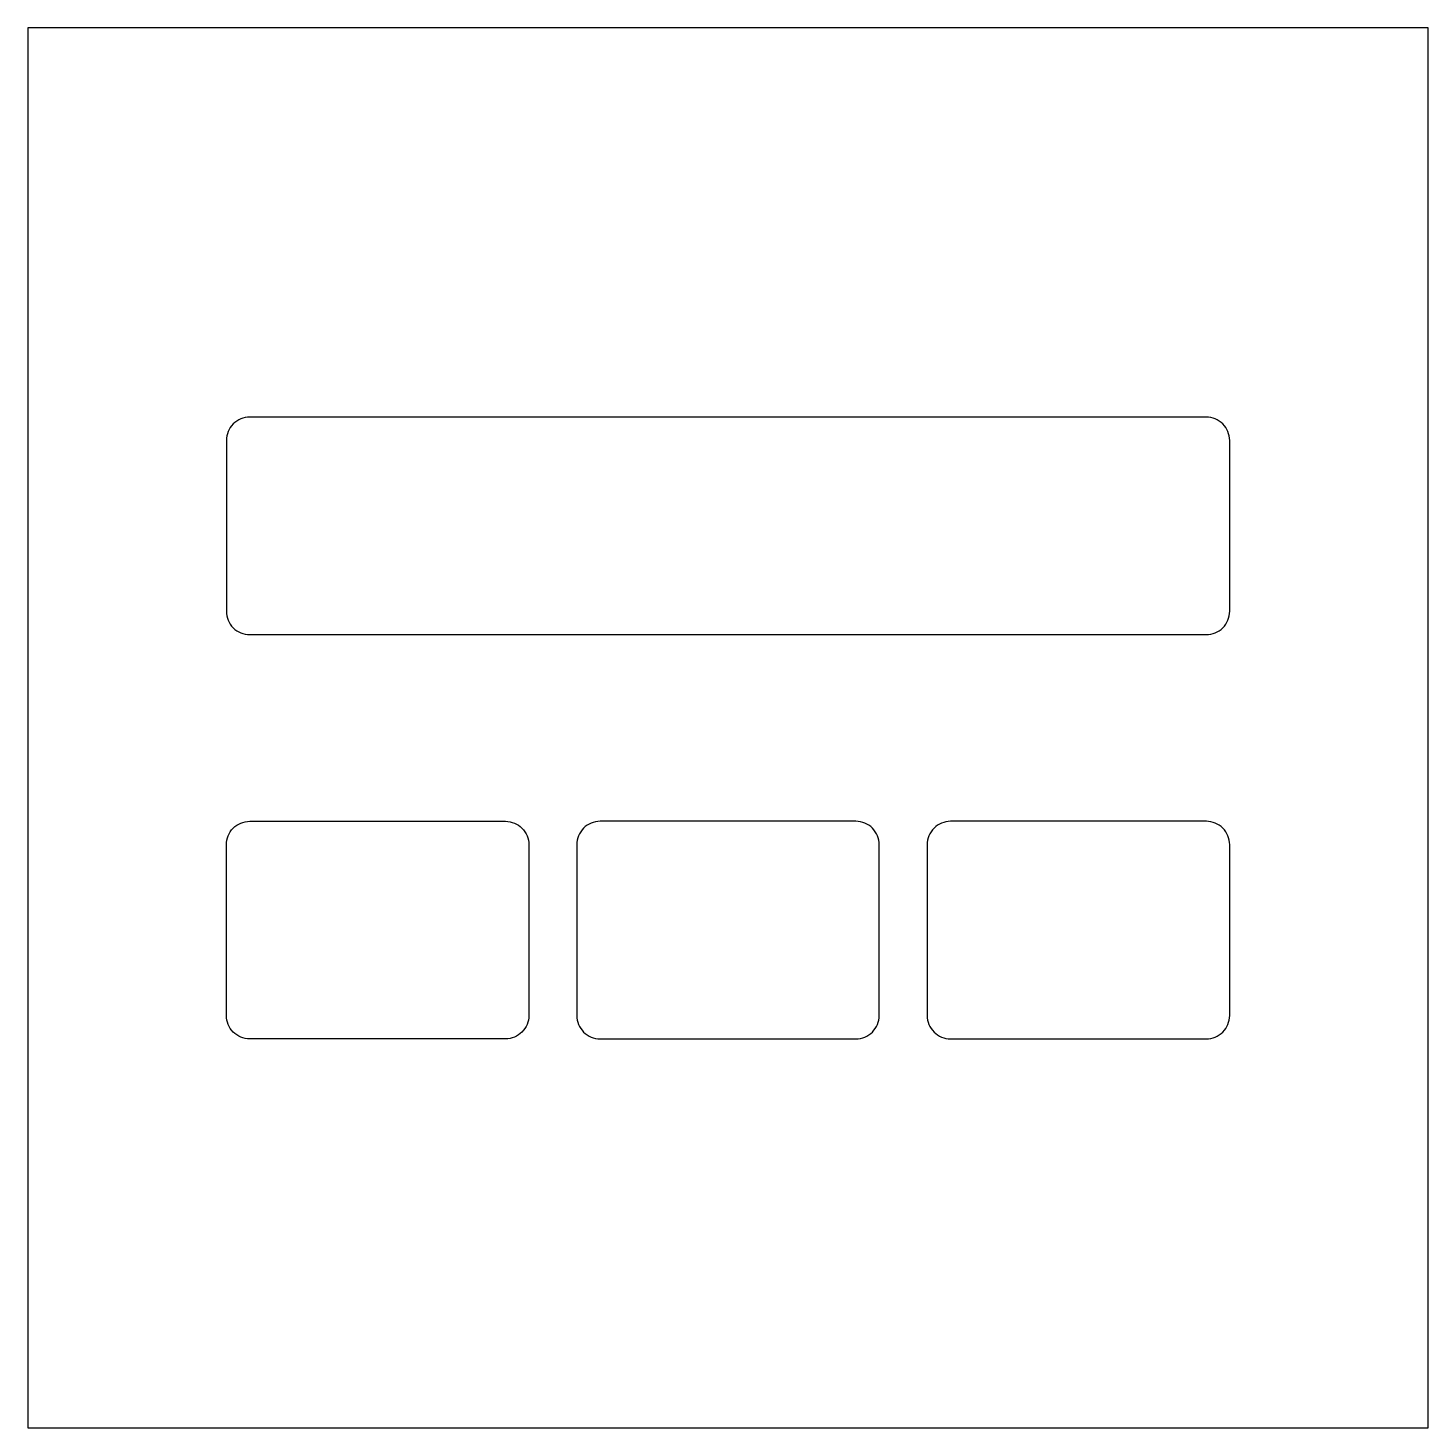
# Model space of a CAD drawing. Header units: inches. Extents: x 0 to 30, y 0 to 30.
import ezdxf

# ---------------------------------------------------------------- set-up
doc = ezdxf.new("R2010")
doc.units = ezdxf.units.IN
doc.header["$MEASUREMENT"] = 0
for name, color, linetype in [('glassOutline', 7, 'Continuous'), ('lightMask-large-upper', 2, 'Continuous'), ('lightMask-small-lower', 2, 'Continuous')]:
    doc.layers.add(name, color=color, linetype=linetype)

msp = doc.modelspace()

# ---------------------------------------------------------------- linework, layer by layer
at = {"layer": 'glassOutline'}
msp.add_lwpolyline([(0, 0), (30, 0), (30, 30), (0, 30)], close=True, dxfattribs=at)
at = {"layer": 'lightMask-large-upper'}
msp.add_lwpolyline([(4.25, 21.161), (4.25, 17.5, 0.414214), (4.75, 17), (25.25, 17, 0.414214), (25.75, 17.5), (25.75, 21.161, 0.414214), (25.25, 21.661), (4.75, 21.661, 0.414214)], format="xyb", close=True, dxfattribs=at)
at = {"layer": 'lightMask-small-lower'}
for points in [[(10.732, 12.5), (10.732, 8.839, -0.414214), (10.232, 8.339), (4.75, 8.339, -0.414214), (4.25, 8.839), (4.25, 12.5, -0.414214), (4.75, 13), (10.232, 13, -0.414214)], [(11.759, 12.5), (11.759, 8.839, 0.414214), (12.259, 8.339), (17.741, 8.339, 0.414214), (18.241, 8.839), (18.241, 12.5, 0.414214), (17.741, 13), (12.259, 13, 0.414214)], [(19.268, 12.5), (19.268, 8.839, 0.414214), (19.768, 8.339), (25.25, 8.339, 0.414214), (25.75, 8.839), (25.75, 12.5, 0.414214), (25.25, 13), (19.768, 13, 0.414214)]]:
    msp.add_lwpolyline(points, format="xyb", close=True, dxfattribs=at)

doc.saveas('drawing.dxf')
